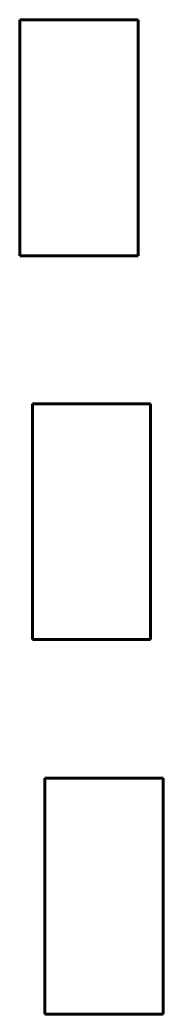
# Model space of a CAD drawing. Extents: x 0 to 297, y 0 to 292.
# Drawn here: x 220.62 to 222.13, y 70.17 to 80.71 of the extents above; entities that cross this region are included whole.
import ezdxf

# ---------------------------------------------------------------- set-up
doc = ezdxf.new("R2010")
doc.units = 0
doc.header["$MEASUREMENT"] = 0
doc.linetypes.add('K5LT_BASIC', pattern=[0])
doc.layers.add('Системный слой', color=7, linetype='Continuous')

# ---------------------------------------------------------------- blocks, each defined once
blk = doc.blocks.new('*U')
at = {"layer": 'Системный слой', "linetype": 'K5LT_BASIC', "lineweight": 60}
for p, q in [((221.867, 80.709), (220.617, 80.709)), ((220.617, 80.709), (220.617, 78.209)), ((221.867, 78.209), (221.867, 80.709)), ((220.617, 78.209), (221.867, 78.209)), ((222, 76.641), (220.75, 76.641)), ((220.75, 76.641), (220.75, 74.141)), ((222, 74.141), (222, 76.641)), ((220.75, 74.141), (222, 74.141)), ((222.132, 72.672), (220.882, 72.672)), ((220.882, 72.672), (220.882, 70.172)), ((222.132, 70.172), (222.132, 72.672)), ((220.882, 70.172), (222.132, 70.172))]:
    blk.add_line(p, q, dxfattribs=at)

msp = doc.modelspace()

# ---------------------------------------------------------------- block references
at = {"layer": 'Системный слой'}
msp.add_blockref('*U', (0, 0), dxfattribs=at)
msp.add_blockref('*U', (0, 0), dxfattribs=at)
msp.add_blockref('*U', (0, 0), dxfattribs=at)
msp.add_blockref('*U', (0, 0), dxfattribs=at)
msp.add_blockref('*U', (0, 0), dxfattribs=at)
msp.add_blockref('*U', (0, 0), dxfattribs=at)
msp.add_blockref('*U', (0, 0), dxfattribs=at)
msp.add_blockref('*U', (0, 0), dxfattribs=at)
msp.add_blockref('*U', (0, 0), dxfattribs=at)
msp.add_blockref('*U', (0, 0), dxfattribs=at)
msp.add_blockref('*U', (0, 0), dxfattribs=at)
msp.add_blockref('*U', (0, 0), dxfattribs=at)
msp.add_blockref('*U', (0, 0), dxfattribs=at)
msp.add_blockref('*U', (0, 0), dxfattribs=at)
msp.add_blockref('*U', (0, 0), dxfattribs=at)
msp.add_blockref('*U', (0, 0), dxfattribs=at)
msp.add_blockref('*U', (0, 0), dxfattribs=at)
msp.add_blockref('*U', (0, 0), dxfattribs=at)
msp.add_blockref('*U', (0, 0), dxfattribs=at)
msp.add_blockref('*U', (0, 0), dxfattribs=at)
msp.add_blockref('*U', (0, 0), dxfattribs=at)
msp.add_blockref('*U', (0, 0), dxfattribs=at)
msp.add_blockref('*U', (0, 0), dxfattribs=at)
msp.add_blockref('*U', (0, 0), dxfattribs=at)
msp.add_blockref('*U', (0, 0), dxfattribs=at)
msp.add_blockref('*U', (0, 0), dxfattribs=at)
msp.add_blockref('*U', (0, 0), dxfattribs=at)
msp.add_blockref('*U', (0, 0), dxfattribs=at)
msp.add_blockref('*U', (0, 0), dxfattribs=at)
msp.add_blockref('*U', (0, 0), dxfattribs=at)
msp.add_blockref('*U', (0, 0), dxfattribs=at)
msp.add_blockref('*U', (0, 0), dxfattribs=at)
msp.add_blockref('*U', (0, 0), dxfattribs=at)
msp.add_blockref('*U', (0, 0), dxfattribs=at)
msp.add_blockref('*U', (0, 0), dxfattribs=at)
msp.add_blockref('*U', (0, 0), dxfattribs=at)
msp.add_blockref('*U', (0, 0), dxfattribs=at)
msp.add_blockref('*U', (0, 0), dxfattribs=at)
msp.add_blockref('*U', (0, 0), dxfattribs=at)
msp.add_blockref('*U', (0, 0), dxfattribs=at)
msp.add_blockref('*U', (0, 0), dxfattribs=at)
msp.add_blockref('*U', (0, 0), dxfattribs=at)
msp.add_blockref('*U', (0, 0), dxfattribs=at)
msp.add_blockref('*U', (0, 0), dxfattribs=at)
msp.add_blockref('*U', (0, 0), dxfattribs=at)
msp.add_blockref('*U', (0, 0), dxfattribs=at)
msp.add_blockref('*U', (0, 0), dxfattribs=at)
msp.add_blockref('*U', (0, 0), dxfattribs=at)
msp.add_blockref('*U', (0, 0), dxfattribs=at)
msp.add_blockref('*U', (0, 0), dxfattribs=at)
msp.add_blockref('*U', (0, 0), dxfattribs=at)
msp.add_blockref('*U', (0, 0), dxfattribs=at)
msp.add_blockref('*U', (0, 0), dxfattribs=at)
msp.add_blockref('*U', (0, 0), dxfattribs=at)
msp.add_blockref('*U', (0, 0), dxfattribs=at)
msp.add_blockref('*U', (0, 0), dxfattribs=at)
msp.add_blockref('*U', (0, 0), dxfattribs=at)
msp.add_blockref('*U', (0, 0), dxfattribs=at)
msp.add_blockref('*U', (0, 0), dxfattribs=at)
msp.add_blockref('*U', (0, 0), dxfattribs=at)
msp.add_blockref('*U', (0, 0), dxfattribs=at)
msp.add_blockref('*U', (0, 0), dxfattribs=at)
msp.add_blockref('*U', (0, 0), dxfattribs=at)
msp.add_blockref('*U', (0, 0), dxfattribs=at)
msp.add_blockref('*U', (0, 0), dxfattribs=at)
msp.add_blockref('*U', (0, 0), dxfattribs=at)
msp.add_blockref('*U', (0, 0), dxfattribs=at)
msp.add_blockref('*U', (0, 0), dxfattribs=at)
msp.add_blockref('*U', (0, 0), dxfattribs=at)
msp.add_blockref('*U', (0, 0), dxfattribs=at)
msp.add_blockref('*U', (0, 0), dxfattribs=at)
msp.add_blockref('*U', (0, 0), dxfattribs=at)
msp.add_blockref('*U', (0, 0), dxfattribs=at)
msp.add_blockref('*U', (0, 0), dxfattribs=at)
msp.add_blockref('*U', (0, 0), dxfattribs=at)
msp.add_blockref('*U', (0, 0), dxfattribs=at)
msp.add_blockref('*U', (0, 0), dxfattribs=at)
msp.add_blockref('*U', (0, 0), dxfattribs=at)
msp.add_blockref('*U', (0, 0), dxfattribs=at)
msp.add_blockref('*U', (0, 0), dxfattribs=at)
msp.add_blockref('*U', (0, 0), dxfattribs=at)
msp.add_blockref('*U', (0, 0), dxfattribs=at)
msp.add_blockref('*U', (0, 0), dxfattribs=at)
msp.add_blockref('*U', (0, 0), dxfattribs=at)
msp.add_blockref('*U', (0, 0), dxfattribs=at)
msp.add_blockref('*U', (0, 0), dxfattribs=at)
msp.add_blockref('*U', (0, 0), dxfattribs=at)
msp.add_blockref('*U', (0, 0), dxfattribs=at)
msp.add_blockref('*U', (0, 0), dxfattribs=at)
msp.add_blockref('*U', (0, 0), dxfattribs=at)
msp.add_blockref('*U', (0, 0), dxfattribs=at)
msp.add_blockref('*U', (0, 0), dxfattribs=at)
msp.add_blockref('*U', (0, 0), dxfattribs=at)
msp.add_blockref('*U', (0, 0), dxfattribs=at)
msp.add_blockref('*U', (0, 0), dxfattribs=at)
msp.add_blockref('*U', (0, 0), dxfattribs=at)
msp.add_blockref('*U', (0, 0), dxfattribs=at)
msp.add_blockref('*U', (0, 0), dxfattribs=at)
msp.add_blockref('*U', (0, 0), dxfattribs=at)
msp.add_blockref('*U', (0, 0), dxfattribs=at)
msp.add_blockref('*U', (0, 0), dxfattribs=at)
msp.add_blockref('*U', (0, 0), dxfattribs=at)
msp.add_blockref('*U', (0, 0), dxfattribs=at)
msp.add_blockref('*U', (0, 0), dxfattribs=at)
msp.add_blockref('*U', (0, 0), dxfattribs=at)
msp.add_blockref('*U', (0, 0), dxfattribs=at)
msp.add_blockref('*U', (0, 0), dxfattribs=at)
msp.add_blockref('*U', (0, 0), dxfattribs=at)
msp.add_blockref('*U', (0, 0), dxfattribs=at)
msp.add_blockref('*U', (0, 0), dxfattribs=at)
msp.add_blockref('*U', (0, 0), dxfattribs=at)
msp.add_blockref('*U', (0, 0), dxfattribs=at)
msp.add_blockref('*U', (0, 0), dxfattribs=at)
msp.add_blockref('*U', (0, 0), dxfattribs=at)
msp.add_blockref('*U', (0, 0), dxfattribs=at)
msp.add_blockref('*U', (0, 0), dxfattribs=at)
msp.add_blockref('*U', (0, 0), dxfattribs=at)
msp.add_blockref('*U', (0, 0), dxfattribs=at)
msp.add_blockref('*U', (0, 0), dxfattribs=at)
msp.add_blockref('*U', (0, 0), dxfattribs=at)
msp.add_blockref('*U', (0, 0), dxfattribs=at)
msp.add_blockref('*U', (0, 0), dxfattribs=at)
msp.add_blockref('*U', (0, 0), dxfattribs=at)
msp.add_blockref('*U', (0, 0), dxfattribs=at)
msp.add_blockref('*U', (0, 0), dxfattribs=at)
msp.add_blockref('*U', (0, 0), dxfattribs=at)
msp.add_blockref('*U', (0, 0), dxfattribs=at)
msp.add_blockref('*U', (0, 0), dxfattribs=at)
msp.add_blockref('*U', (0, 0), dxfattribs=at)
msp.add_blockref('*U', (0, 0), dxfattribs=at)
msp.add_blockref('*U', (0, 0), dxfattribs=at)
msp.add_blockref('*U', (0, 0), dxfattribs=at)
msp.add_blockref('*U', (0, 0), dxfattribs=at)
msp.add_blockref('*U', (0, 0), dxfattribs=at)
msp.add_blockref('*U', (0, 0), dxfattribs=at)
msp.add_blockref('*U', (0, 0), dxfattribs=at)
msp.add_blockref('*U', (0, 0), dxfattribs=at)
msp.add_blockref('*U', (0, 0), dxfattribs=at)
msp.add_blockref('*U', (0, 0), dxfattribs=at)
msp.add_blockref('*U', (0, 0), dxfattribs=at)
msp.add_blockref('*U', (0, 0), dxfattribs=at)
msp.add_blockref('*U', (0, 0), dxfattribs=at)
msp.add_blockref('*U', (0, 0), dxfattribs=at)
msp.add_blockref('*U', (0, 0), dxfattribs=at)
msp.add_blockref('*U', (0, 0), dxfattribs=at)
msp.add_blockref('*U', (0, 0), dxfattribs=at)
msp.add_blockref('*U', (0, 0), dxfattribs=at)
msp.add_blockref('*U', (0, 0), dxfattribs=at)
msp.add_blockref('*U', (0, 0), dxfattribs=at)
msp.add_blockref('*U', (0, 0), dxfattribs=at)
msp.add_blockref('*U', (0, 0), dxfattribs=at)
msp.add_blockref('*U', (0, 0), dxfattribs=at)
msp.add_blockref('*U', (0, 0), dxfattribs=at)
msp.add_blockref('*U', (0, 0), dxfattribs=at)
msp.add_blockref('*U', (0, 0), dxfattribs=at)
msp.add_blockref('*U', (0, 0), dxfattribs=at)
msp.add_blockref('*U', (0, 0), dxfattribs=at)
msp.add_blockref('*U', (0, 0), dxfattribs=at)
msp.add_blockref('*U', (0, 0), dxfattribs=at)
msp.add_blockref('*U', (0, 0), dxfattribs=at)
msp.add_blockref('*U', (0, 0), dxfattribs=at)
msp.add_blockref('*U', (0, 0), dxfattribs=at)
msp.add_blockref('*U', (0, 0), dxfattribs=at)
msp.add_blockref('*U', (0, 0), dxfattribs=at)
msp.add_blockref('*U', (0, 0), dxfattribs=at)
msp.add_blockref('*U', (0, 0), dxfattribs=at)
msp.add_blockref('*U', (0, 0), dxfattribs=at)
msp.add_blockref('*U', (0, 0), dxfattribs=at)
msp.add_blockref('*U', (0, 0), dxfattribs=at)
msp.add_blockref('*U', (0, 0), dxfattribs=at)
msp.add_blockref('*U', (0, 0), dxfattribs=at)
msp.add_blockref('*U', (0, 0), dxfattribs=at)
msp.add_blockref('*U', (0, 0), dxfattribs=at)
msp.add_blockref('*U', (0, 0), dxfattribs=at)
msp.add_blockref('*U', (0, 0), dxfattribs=at)
msp.add_blockref('*U', (0, 0), dxfattribs=at)
msp.add_blockref('*U', (0, 0), dxfattribs=at)
msp.add_blockref('*U', (0, 0), dxfattribs=at)
msp.add_blockref('*U', (0, 0), dxfattribs=at)
msp.add_blockref('*U', (0, 0), dxfattribs=at)
msp.add_blockref('*U', (0, 0), dxfattribs=at)
msp.add_blockref('*U', (0, 0), dxfattribs=at)
msp.add_blockref('*U', (0, 0), dxfattribs=at)
msp.add_blockref('*U', (0, 0), dxfattribs=at)
msp.add_blockref('*U', (0, 0), dxfattribs=at)
msp.add_blockref('*U', (0, 0), dxfattribs=at)
msp.add_blockref('*U', (0, 0), dxfattribs=at)
msp.add_blockref('*U', (0, 0), dxfattribs=at)
msp.add_blockref('*U', (0, 0), dxfattribs=at)
msp.add_blockref('*U', (0, 0), dxfattribs=at)
msp.add_blockref('*U', (0, 0), dxfattribs=at)
msp.add_blockref('*U', (0, 0), dxfattribs=at)
msp.add_blockref('*U', (0, 0), dxfattribs=at)
msp.add_blockref('*U', (0, 0), dxfattribs=at)
msp.add_blockref('*U', (0, 0), dxfattribs=at)
msp.add_blockref('*U', (0, 0), dxfattribs=at)
msp.add_blockref('*U', (0, 0), dxfattribs=at)
msp.add_blockref('*U', (0, 0), dxfattribs=at)
msp.add_blockref('*U', (0, 0), dxfattribs=at)
msp.add_blockref('*U', (0, 0), dxfattribs=at)
msp.add_blockref('*U', (0, 0), dxfattribs=at)
msp.add_blockref('*U', (0, 0), dxfattribs=at)
msp.add_blockref('*U', (0, 0), dxfattribs=at)
msp.add_blockref('*U', (0, 0), dxfattribs=at)
msp.add_blockref('*U', (0, 0), dxfattribs=at)
msp.add_blockref('*U', (0, 0), dxfattribs=at)
msp.add_blockref('*U', (0, 0), dxfattribs=at)
msp.add_blockref('*U', (0, 0), dxfattribs=at)
msp.add_blockref('*U', (0, 0), dxfattribs=at)
msp.add_blockref('*U', (0, 0), dxfattribs=at)
msp.add_blockref('*U', (0, 0), dxfattribs=at)
msp.add_blockref('*U', (0, 0), dxfattribs=at)
msp.add_blockref('*U', (0, 0), dxfattribs=at)
msp.add_blockref('*U', (0, 0), dxfattribs=at)
msp.add_blockref('*U', (0, 0), dxfattribs=at)
msp.add_blockref('*U', (0, 0), dxfattribs=at)
msp.add_blockref('*U', (0, 0), dxfattribs=at)
msp.add_blockref('*U', (0, 0), dxfattribs=at)
msp.add_blockref('*U', (0, 0), dxfattribs=at)
msp.add_blockref('*U', (0, 0), dxfattribs=at)
msp.add_blockref('*U', (0, 0), dxfattribs=at)
msp.add_blockref('*U', (0, 0), dxfattribs=at)
msp.add_blockref('*U', (0, 0), dxfattribs=at)
msp.add_blockref('*U', (0, 0), dxfattribs=at)
msp.add_blockref('*U', (0, 0), dxfattribs=at)
msp.add_blockref('*U', (0, 0), dxfattribs=at)
msp.add_blockref('*U', (0, 0), dxfattribs=at)
msp.add_blockref('*U', (0, 0), dxfattribs=at)
msp.add_blockref('*U', (0, 0), dxfattribs=at)
msp.add_blockref('*U', (0, 0), dxfattribs=at)
msp.add_blockref('*U', (0, 0), dxfattribs=at)
msp.add_blockref('*U', (0, 0), dxfattribs=at)
msp.add_blockref('*U', (0, 0), dxfattribs=at)
msp.add_blockref('*U', (0, 0), dxfattribs=at)
msp.add_blockref('*U', (0, 0), dxfattribs=at)
msp.add_blockref('*U', (0, 0), dxfattribs=at)
msp.add_blockref('*U', (0, 0), dxfattribs=at)
msp.add_blockref('*U', (0, 0), dxfattribs=at)
msp.add_blockref('*U', (0, 0), dxfattribs=at)
msp.add_blockref('*U', (0, 0), dxfattribs=at)
msp.add_blockref('*U', (0, 0), dxfattribs=at)
msp.add_blockref('*U', (0, 0), dxfattribs=at)
msp.add_blockref('*U', (0, 0), dxfattribs=at)
msp.add_blockref('*U', (0, 0), dxfattribs=at)
msp.add_blockref('*U', (0, 0), dxfattribs=at)
msp.add_blockref('*U', (0, 0), dxfattribs=at)
msp.add_blockref('*U', (0, 0), dxfattribs=at)
msp.add_blockref('*U', (0, 0), dxfattribs=at)
msp.add_blockref('*U', (0, 0), dxfattribs=at)
msp.add_blockref('*U', (0, 0), dxfattribs=at)
msp.add_blockref('*U', (0, 0), dxfattribs=at)
msp.add_blockref('*U', (0, 0), dxfattribs=at)
msp.add_blockref('*U', (0, 0), dxfattribs=at)
msp.add_blockref('*U', (0, 0), dxfattribs=at)
msp.add_blockref('*U', (0, 0), dxfattribs=at)
msp.add_blockref('*U', (0, 0), dxfattribs=at)
msp.add_blockref('*U', (0, 0), dxfattribs=at)
msp.add_blockref('*U', (0, 0), dxfattribs=at)
msp.add_blockref('*U', (0, 0), dxfattribs=at)
msp.add_blockref('*U', (0, 0), dxfattribs=at)
msp.add_blockref('*U', (0, 0), dxfattribs=at)
msp.add_blockref('*U', (0, 0), dxfattribs=at)
msp.add_blockref('*U', (0, 0), dxfattribs=at)
msp.add_blockref('*U', (0, 0), dxfattribs=at)
msp.add_blockref('*U', (0, 0), dxfattribs=at)
msp.add_blockref('*U', (0, 0), dxfattribs=at)
msp.add_blockref('*U', (0, 0), dxfattribs=at)
msp.add_blockref('*U', (0, 0), dxfattribs=at)
msp.add_blockref('*U', (0, 0), dxfattribs=at)
msp.add_blockref('*U', (0, 0), dxfattribs=at)
msp.add_blockref('*U', (0, 0), dxfattribs=at)
msp.add_blockref('*U', (0, 0), dxfattribs=at)
msp.add_blockref('*U', (0, 0), dxfattribs=at)
msp.add_blockref('*U', (0, 0), dxfattribs=at)
msp.add_blockref('*U', (0, 0), dxfattribs=at)
msp.add_blockref('*U', (0, 0), dxfattribs=at)
msp.add_blockref('*U', (0, 0), dxfattribs=at)
msp.add_blockref('*U', (0, 0), dxfattribs=at)
msp.add_blockref('*U', (0, 0), dxfattribs=at)
msp.add_blockref('*U', (0, 0), dxfattribs=at)
msp.add_blockref('*U', (0, 0), dxfattribs=at)
msp.add_blockref('*U', (0, 0), dxfattribs=at)
msp.add_blockref('*U', (0, 0), dxfattribs=at)
msp.add_blockref('*U', (0, 0), dxfattribs=at)
msp.add_blockref('*U', (0, 0), dxfattribs=at)
msp.add_blockref('*U', (0, 0), dxfattribs=at)
msp.add_blockref('*U', (0, 0), dxfattribs=at)
msp.add_blockref('*U', (0, 0), dxfattribs=at)
msp.add_blockref('*U', (0, 0), dxfattribs=at)
msp.add_blockref('*U', (0, 0), dxfattribs=at)
msp.add_blockref('*U', (0, 0), dxfattribs=at)
msp.add_blockref('*U', (0, 0), dxfattribs=at)
msp.add_blockref('*U', (0, 0), dxfattribs=at)
msp.add_blockref('*U', (0, 0), dxfattribs=at)
msp.add_blockref('*U', (0, 0), dxfattribs=at)
msp.add_blockref('*U', (0, 0), dxfattribs=at)
msp.add_blockref('*U', (0, 0), dxfattribs=at)
msp.add_blockref('*U', (0, 0), dxfattribs=at)
msp.add_blockref('*U', (0, 0), dxfattribs=at)
msp.add_blockref('*U', (0, 0), dxfattribs=at)
msp.add_blockref('*U', (0, 0), dxfattribs=at)
msp.add_blockref('*U', (0, 0), dxfattribs=at)
msp.add_blockref('*U', (0, 0), dxfattribs=at)
msp.add_blockref('*U', (0, 0), dxfattribs=at)
msp.add_blockref('*U', (0, 0), dxfattribs=at)
msp.add_blockref('*U', (0, 0), dxfattribs=at)
msp.add_blockref('*U', (0, 0), dxfattribs=at)
msp.add_blockref('*U', (0, 0), dxfattribs=at)
msp.add_blockref('*U', (0, 0), dxfattribs=at)
msp.add_blockref('*U', (0, 0), dxfattribs=at)
msp.add_blockref('*U', (0, 0), dxfattribs=at)
msp.add_blockref('*U', (0, 0), dxfattribs=at)
msp.add_blockref('*U', (0, 0), dxfattribs=at)
msp.add_blockref('*U', (0, 0), dxfattribs=at)
msp.add_blockref('*U', (0, 0), dxfattribs=at)
msp.add_blockref('*U', (0, 0), dxfattribs=at)
msp.add_blockref('*U', (0, 0), dxfattribs=at)
msp.add_blockref('*U', (0, 0), dxfattribs=at)
msp.add_blockref('*U', (0, 0), dxfattribs=at)
msp.add_blockref('*U', (0, 0), dxfattribs=at)
msp.add_blockref('*U', (0, 0), dxfattribs=at)
msp.add_blockref('*U', (0, 0), dxfattribs=at)
msp.add_blockref('*U', (0, 0), dxfattribs=at)
msp.add_blockref('*U', (0, 0), dxfattribs=at)
msp.add_blockref('*U', (0, 0), dxfattribs=at)
msp.add_blockref('*U', (0, 0), dxfattribs=at)
msp.add_blockref('*U', (0, 0), dxfattribs=at)
msp.add_blockref('*U', (0, 0), dxfattribs=at)
msp.add_blockref('*U', (0, 0), dxfattribs=at)
msp.add_blockref('*U', (0, 0), dxfattribs=at)
msp.add_blockref('*U', (0, 0), dxfattribs=at)
msp.add_blockref('*U', (0, 0), dxfattribs=at)
msp.add_blockref('*U', (0, 0), dxfattribs=at)
msp.add_blockref('*U', (0, 0), dxfattribs=at)
msp.add_blockref('*U', (0, 0), dxfattribs=at)
msp.add_blockref('*U', (0, 0), dxfattribs=at)
msp.add_blockref('*U', (0, 0), dxfattribs=at)
msp.add_blockref('*U', (0, 0), dxfattribs=at)
msp.add_blockref('*U', (0, 0), dxfattribs=at)
msp.add_blockref('*U', (0, 0), dxfattribs=at)
msp.add_blockref('*U', (0, 0), dxfattribs=at)
msp.add_blockref('*U', (0, 0), dxfattribs=at)
msp.add_blockref('*U', (0, 0), dxfattribs=at)
msp.add_blockref('*U', (0, 0), dxfattribs=at)
msp.add_blockref('*U', (0, 0), dxfattribs=at)
msp.add_blockref('*U', (0, 0), dxfattribs=at)
msp.add_blockref('*U', (0, 0), dxfattribs=at)
msp.add_blockref('*U', (0, 0), dxfattribs=at)
msp.add_blockref('*U', (0, 0), dxfattribs=at)
msp.add_blockref('*U', (0, 0), dxfattribs=at)
msp.add_blockref('*U', (0, 0), dxfattribs=at)
msp.add_blockref('*U', (0, 0), dxfattribs=at)
msp.add_blockref('*U', (0, 0), dxfattribs=at)
msp.add_blockref('*U', (0, 0), dxfattribs=at)
msp.add_blockref('*U', (0, 0), dxfattribs=at)
msp.add_blockref('*U', (0, 0), dxfattribs=at)
msp.add_blockref('*U', (0, 0), dxfattribs=at)
msp.add_blockref('*U', (0, 0), dxfattribs=at)
msp.add_blockref('*U', (0, 0), dxfattribs=at)
msp.add_blockref('*U', (0, 0), dxfattribs=at)
msp.add_blockref('*U', (0, 0), dxfattribs=at)
msp.add_blockref('*U', (0, 0), dxfattribs=at)
msp.add_blockref('*U', (0, 0), dxfattribs=at)
msp.add_blockref('*U', (0, 0), dxfattribs=at)
msp.add_blockref('*U', (0, 0), dxfattribs=at)
msp.add_blockref('*U', (0, 0), dxfattribs=at)
msp.add_blockref('*U', (0, 0), dxfattribs=at)
msp.add_blockref('*U', (0, 0), dxfattribs=at)
msp.add_blockref('*U', (0, 0), dxfattribs=at)
msp.add_blockref('*U', (0, 0), dxfattribs=at)
msp.add_blockref('*U', (0, 0), dxfattribs=at)
msp.add_blockref('*U', (0, 0), dxfattribs=at)
msp.add_blockref('*U', (0, 0), dxfattribs=at)
msp.add_blockref('*U', (0, 0), dxfattribs=at)
msp.add_blockref('*U', (0, 0), dxfattribs=at)
msp.add_blockref('*U', (0, 0), dxfattribs=at)
msp.add_blockref('*U', (0, 0), dxfattribs=at)
msp.add_blockref('*U', (0, 0), dxfattribs=at)
msp.add_blockref('*U', (0, 0), dxfattribs=at)
msp.add_blockref('*U', (0, 0), dxfattribs=at)
msp.add_blockref('*U', (0, 0), dxfattribs=at)
msp.add_blockref('*U', (0, 0), dxfattribs=at)
msp.add_blockref('*U', (0, 0), dxfattribs=at)
msp.add_blockref('*U', (0, 0), dxfattribs=at)
msp.add_blockref('*U', (0, 0), dxfattribs=at)
msp.add_blockref('*U', (0, 0), dxfattribs=at)
msp.add_blockref('*U', (0, 0), dxfattribs=at)
msp.add_blockref('*U', (0, 0), dxfattribs=at)
msp.add_blockref('*U', (0, 0), dxfattribs=at)
msp.add_blockref('*U', (0, 0), dxfattribs=at)
msp.add_blockref('*U', (0, 0), dxfattribs=at)
msp.add_blockref('*U', (0, 0), dxfattribs=at)
msp.add_blockref('*U', (0, 0), dxfattribs=at)
msp.add_blockref('*U', (0, 0), dxfattribs=at)
msp.add_blockref('*U', (0, 0), dxfattribs=at)
msp.add_blockref('*U', (0, 0), dxfattribs=at)
msp.add_blockref('*U', (0, 0), dxfattribs=at)
msp.add_blockref('*U', (0, 0), dxfattribs=at)
msp.add_blockref('*U', (0, 0), dxfattribs=at)
msp.add_blockref('*U', (0, 0), dxfattribs=at)
msp.add_blockref('*U', (0, 0), dxfattribs=at)
msp.add_blockref('*U', (0, 0), dxfattribs=at)
msp.add_blockref('*U', (0, 0), dxfattribs=at)
msp.add_blockref('*U', (0, 0), dxfattribs=at)
msp.add_blockref('*U', (0, 0), dxfattribs=at)
msp.add_blockref('*U', (0, 0), dxfattribs=at)
msp.add_blockref('*U', (0, 0), dxfattribs=at)
msp.add_blockref('*U', (0, 0), dxfattribs=at)
msp.add_blockref('*U', (0, 0), dxfattribs=at)
msp.add_blockref('*U', (0, 0), dxfattribs=at)
msp.add_blockref('*U', (0, 0), dxfattribs=at)
msp.add_blockref('*U', (0, 0), dxfattribs=at)
msp.add_blockref('*U', (0, 0), dxfattribs=at)
msp.add_blockref('*U', (0, 0), dxfattribs=at)
msp.add_blockref('*U', (0, 0), dxfattribs=at)
msp.add_blockref('*U', (0, 0), dxfattribs=at)
msp.add_blockref('*U', (0, 0), dxfattribs=at)
msp.add_blockref('*U', (0, 0), dxfattribs=at)
msp.add_blockref('*U', (0, 0), dxfattribs=at)
msp.add_blockref('*U', (0, 0), dxfattribs=at)
msp.add_blockref('*U', (0, 0), dxfattribs=at)

doc.saveas('drawing.dxf')
